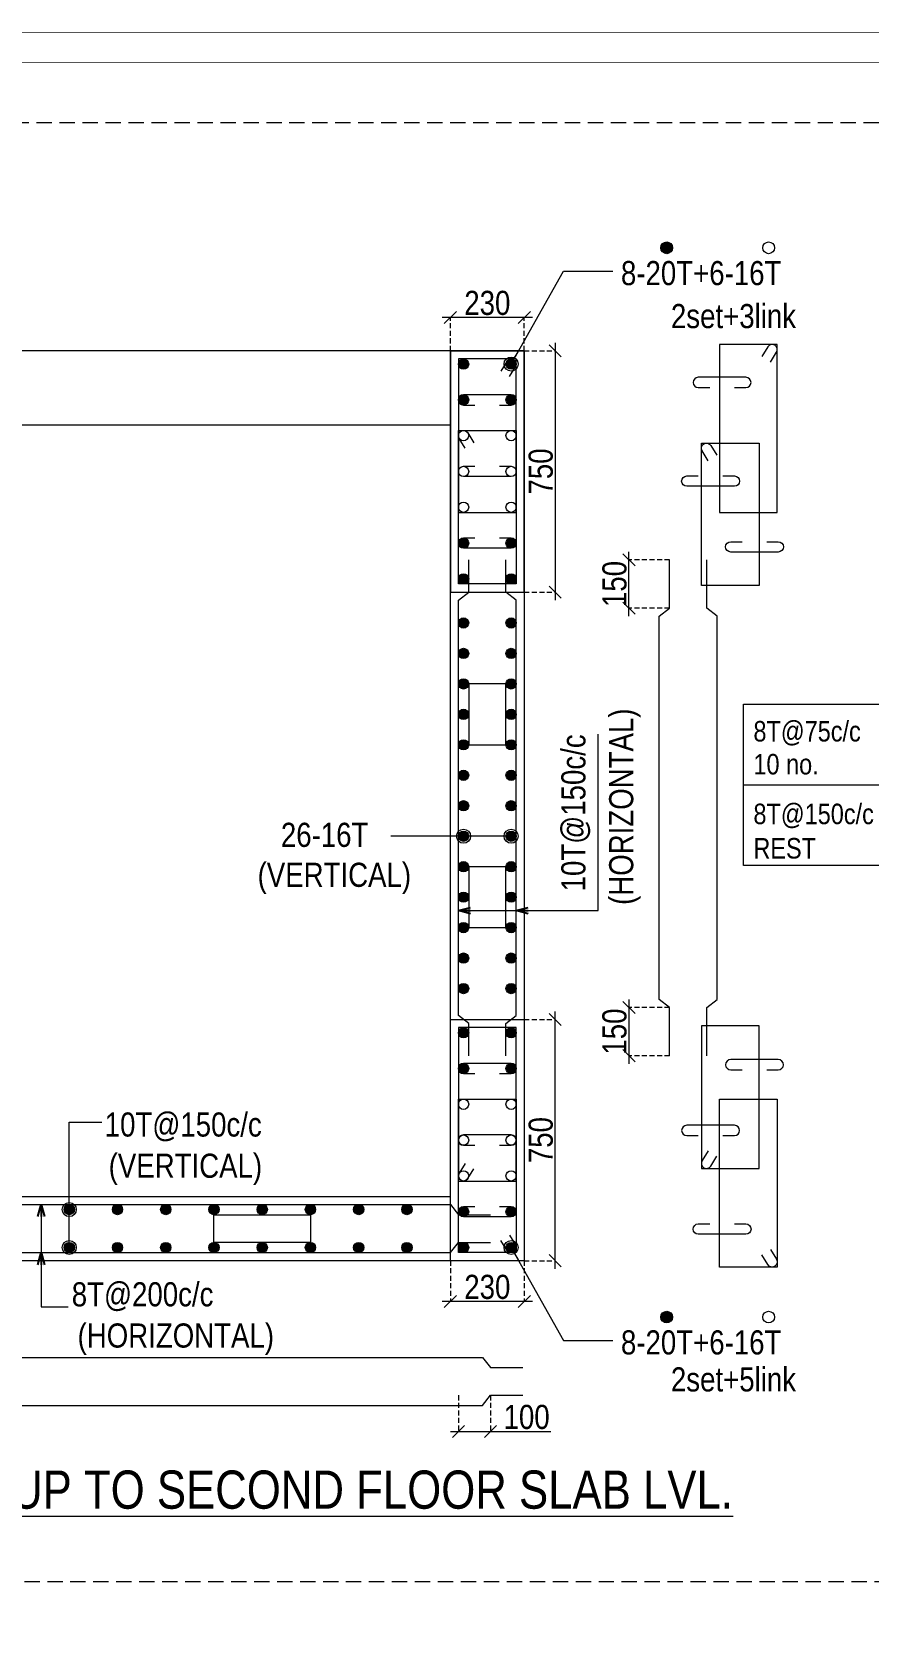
# Model space of a CAD drawing. Header units: millimetres. Extents: x 1112055 to 3390982, y -148532 to 766891.
# Drawn here: x 2301069 to 2311479, y 266328 to 286292 of the extents above; entities that cross this region are included whole.
import ezdxf

# ---------------------------------------------------------------- set-up
doc = ezdxf.new("R2010")
doc.units = ezdxf.units.MM
doc.header["$PDMODE"] = 35
doc.header["$PDSIZE"] = -25
doc.linetypes.add('DASHED2', pattern=[0.375, 0.25, -0.125])
doc.linetypes.add('Hidden', pattern=[9.525, 6.35, -3.175])
for name, color, linetype, lineweight in [('B COL. SIZE DIM', 220, 'Continuous', 25), ('B COLUMN', 1, 'Hidden', 9), ('B P.C.C', 251, 'Continuous', 0), ('B STEEL', 34, 'Continuous', 15), ('B STEEL TEXT', 7, 'Continuous', 15), ('B TITLE BLOCK', 250, 'Continuous', 0)]:
    doc.layers.add(name, color=color, linetype=linetype, lineweight=lineweight)
doc.styles.add('ARIAL', font='arial.ttf')
doc.styles.add('dim inside', font='romans.shx', dxfattribs={"width": 0.8, "height": 125})
doc.styles.add('SWINC', font='swissc.ttf')
doc.dimstyles.new('DIM 1', dxfattribs={"dimscale": 0, "dimtxt": 230, "dimasz": 150, "dimexe": 0.18, "dimexo": 0.0625, "dimgap": 0.5, "dimtad": 1, "dimdec": 0, "dimzin": 0, "dimdsep": 46, "dimtxsty": 'ARIAL', "dimblk": 'OBLIQUE', "dimcen": 6, "dimse1": 1, "dimse2": 1, "dimclrd": 256, "dimclrt": 256, "dimadec": 0, "dimazin": 2, "dimtfac": 0.75, "dimtdec": 0, "dimtix": 1, "dimtofl": 0, "dimtmove": 1, "dimatfit": 3, "dimldrblk": 'OPEN30', "dimfxl": 0.18, "dimfrac": 1, "dimtolj": 1, "dimtzin": 0, "dimlwd": -1, "dimarcsym": 0})
doc.dimstyles.new('dim inside', dxfattribs={"dimtxt": 125, "dimasz": 100, "dimexe": 0, "dimexo": 0, "dimgap": 10, "dimtad": 0, "dimdec": 0, "dimzin": 0, "dimdsep": 46, "dimtxsty": 'dim inside', "dimblk": 'SMALL', "dimcen": 0.09, "dimadec": 0, "dimazin": 0, "dimtfac": 1, "dimtdec": 0, "dimtofl": 0, "dimtmove": 0, "dimatfit": 3, "dimfxl": 1, "dimtolj": 1, "dimtzin": 0, "dimarcsym": 2})

# ---------------------------------------------------------------- blocks, each defined once
blk = doc.blocks.new('_Oblique')
at = {"color": 0, "linetype": 'ByBlock', "lineweight": -2}
blk.add_line((-0.5, -0.5), (0.5, 0.5), dxfattribs=at)
blk = doc.blocks.new('_Open30')
at = {"color": 0, "linetype": 'ByBlock', "lineweight": -2}
for p, q in [((-1, 0.27), (0, 0)), ((0, 0), (-1, -0.27)), ((0, 0), (-1, 0))]:
    blk.add_line(p, q, dxfattribs=at)
blk = doc.blocks.new('*D687')
at = {"layer": 'B COL. SIZE DIM', "color": 250, "lineweight": 9, "ltscale": 250, "transparency": 16777216}
blk.add_line((2307292, 282742), (2306172, 282742), dxfattribs=at)
at = {"layer": 'B COL. SIZE DIM', "color": 250, "linetype": 'DASHED2', "lineweight": 9, "ltscale": 250, "transparency": 16777216}
for p, q in [((2306272, 282326), (2306272, 282742)), ((2307192, 282326), (2307192, 282742))]:
    blk.add_line(p, q, dxfattribs=at)
at = {"layer": 'Defpoints', "color": 0, "ltscale": 250, "transparency": 16777216}
for p in [(2306272, 282742), (2306272, 282326), (2307192, 282326)]:
    blk.add_point(p, dxfattribs=at)
at = {"layer": 'B COL. SIZE DIM', "color": 250, "lineweight": 9, "ltscale": 250, "transparency": 16777216, "xscale": 150, "yscale": 150, "zscale": 150, "rotation": 180}
blk.add_blockref('_Oblique', (2306272, 282742), dxfattribs=at)
at = {"layer": 'B COL. SIZE DIM', "color": 250, "lineweight": 9, "ltscale": 250, "transparency": 16777216, "xscale": 150, "yscale": 150, "zscale": 150}
blk.add_blockref('_Oblique', (2307192, 282742), dxfattribs=at)
at = {"layer": 'B COL. SIZE DIM', "color": 6, "ltscale": 250, "transparency": 16777216, "insert": (2306732, 282921), "char_height": 300, "attachment_point": 5, "style": 'SWINC'}
blk.add_mtext('\\A1;230', dxfattribs=at)
blk = doc.blocks.new('*D696')
at = {"layer": 'B COL. SIZE DIM', "color": 250, "linetype": 'DASHED2', "lineweight": 9, "ltscale": 250, "transparency": 16777216}
for p, q in [((2307192, 282326), (2307577, 282326)), ((2307192, 279326), (2307577, 279326))]:
    blk.add_line(p, q, dxfattribs=at)
at = {"layer": 'B COL. SIZE DIM', "color": 250, "lineweight": 9, "ltscale": 250, "transparency": 16777216}
blk.add_line((2307577, 282426), (2307577, 279226), dxfattribs=at)
at = {"layer": 'Defpoints', "color": 0, "ltscale": 250, "transparency": 16777216}
for p in [(2307192, 282326), (2307192, 279326), (2307577, 279326)]:
    blk.add_point(p, dxfattribs=at)
at = {"layer": 'B COL. SIZE DIM', "color": 250, "lineweight": 9, "ltscale": 250, "transparency": 16777216, "xscale": 150, "yscale": 150, "zscale": 150}
for p, rotation in [((2307577, 282326), 90), ((2307577, 279326), 270)]:
    blk.add_blockref('_Oblique', p, dxfattribs=dict(at, rotation=rotation))
at = {"layer": 'B COL. SIZE DIM', "color": 6, "ltscale": 250, "transparency": 16777216, "insert": (2307398, 280826), "char_height": 300, "attachment_point": 5, "rotation": 90, "style": 'SWINC'}
blk.add_mtext('\\A1;750', dxfattribs=at)
blk = doc.blocks.new('*D688')
at = {"layer": 'B COL. SIZE DIM', "color": 250, "linetype": 'DASHED2', "lineweight": 9, "ltscale": 250, "transparency": 16777216}
for p, q in [((2306272, 271008), (2306272, 270501)), ((2307192, 271008), (2307192, 270501))]:
    blk.add_line(p, q, dxfattribs=at)
at = {"layer": 'B COL. SIZE DIM', "color": 250, "lineweight": 9, "ltscale": 250, "transparency": 16777216}
blk.add_line((2307292, 270501), (2306172, 270501), dxfattribs=at)
at = {"layer": 'Defpoints', "color": 0, "ltscale": 250, "transparency": 16777216}
for p in [(2306272, 271008), (2307192, 271008), (2306272, 270501)]:
    blk.add_point(p, dxfattribs=at)
at = {"layer": 'B COL. SIZE DIM', "color": 250, "lineweight": 9, "ltscale": 250, "transparency": 16777216, "xscale": 150, "yscale": 150, "zscale": 150, "rotation": 180}
blk.add_blockref('_Oblique', (2306272, 270501), dxfattribs=at)
at = {"layer": 'B COL. SIZE DIM', "color": 250, "lineweight": 9, "ltscale": 250, "transparency": 16777216, "xscale": 150, "yscale": 150, "zscale": 150}
blk.add_blockref('_Oblique', (2307192, 270501), dxfattribs=at)
at = {"layer": 'B COL. SIZE DIM', "color": 6, "ltscale": 250, "transparency": 16777216, "insert": (2306732, 270680), "char_height": 300, "attachment_point": 5, "style": 'SWINC'}
blk.add_mtext('\\A1;230', dxfattribs=at)
blk = doc.blocks.new('*D689')
at = {"layer": 'B COL. SIZE DIM', "color": 250, "lineweight": 9, "ltscale": 250, "transparency": 16777216}
blk.add_line((2308494, 274258), (2308494, 273458), dxfattribs=at)
at = {"layer": 'B COL. SIZE DIM', "color": 250, "linetype": 'DASHED2', "lineweight": 9, "ltscale": 250, "transparency": 16777216}
for p, q in [((2308999, 274158), (2308494, 274158)), ((2308999, 273558), (2308494, 273558))]:
    blk.add_line(p, q, dxfattribs=at)
at = {"layer": 'Defpoints', "color": 0, "ltscale": 250, "transparency": 16777216}
for p in [(2308999, 274158), (2308494, 273558), (2308999, 273558)]:
    blk.add_point(p, dxfattribs=at)
at = {"layer": 'B COL. SIZE DIM', "color": 250, "lineweight": 9, "ltscale": 250, "transparency": 16777216, "xscale": 150, "yscale": 150, "zscale": 150}
for p, rotation in [((2308494, 274158), 90), ((2308494, 273558), 270)]:
    blk.add_blockref('_Oblique', p, dxfattribs=dict(at, rotation=rotation))
at = {"layer": 'B COL. SIZE DIM', "color": 6, "ltscale": 250, "transparency": 16777216, "insert": (2308315, 273858), "char_height": 300, "attachment_point": 5, "rotation": 90, "style": 'SWINC'}
blk.add_mtext('\\A1;150', dxfattribs=at)
blk = doc.blocks.new('*D690')
at = {"layer": 'B COL. SIZE DIM', "color": 250, "lineweight": 9, "ltscale": 250, "transparency": 16777216}
blk.add_line((2308494, 279026), (2308494, 279826), dxfattribs=at)
at = {"layer": 'B COL. SIZE DIM', "color": 250, "linetype": 'DASHED2', "lineweight": 9, "ltscale": 250, "transparency": 16777216}
for p, q in [((2308999, 279726), (2308494, 279726)), ((2308999, 279126), (2308494, 279126))]:
    blk.add_line(p, q, dxfattribs=at)
at = {"layer": 'Defpoints', "color": 0, "ltscale": 250, "transparency": 16777216}
for p in [(2308494, 279726), (2308999, 279726), (2308999, 279126)]:
    blk.add_point(p, dxfattribs=at)
at = {"layer": 'B COL. SIZE DIM', "color": 250, "lineweight": 9, "ltscale": 250, "transparency": 16777216, "xscale": 150, "yscale": 150, "zscale": 150}
for p, rotation in [((2308494, 279726), 90), ((2308494, 279126), 270)]:
    blk.add_blockref('_Oblique', p, dxfattribs=dict(at, rotation=rotation))
at = {"layer": 'B COL. SIZE DIM', "color": 6, "ltscale": 250, "transparency": 16777216, "insert": (2308315, 279426), "char_height": 300, "attachment_point": 5, "rotation": 90, "style": 'SWINC'}
blk.add_mtext('\\A1;150', dxfattribs=at)
blk = doc.blocks.new('*D691')
at = {"layer": 'B COL. SIZE DIM', "color": 250, "linetype": 'DASHED2', "lineweight": 9, "ltscale": 250, "transparency": 16777216}
for p, q in [((2306372, 269333), (2306372, 268883)), ((2306772, 269333), (2306772, 268883))]:
    blk.add_line(p, q, dxfattribs=at)
at = {"layer": 'B COL. SIZE DIM', "color": 250, "lineweight": 9, "ltscale": 250, "transparency": 16777216}
for p, q in [((2306272, 268883), (2306772, 268883)), ((2306772, 268883), (2307520, 268883))]:
    blk.add_line(p, q, dxfattribs=at)
at = {"layer": 'Defpoints', "color": 0, "ltscale": 250, "transparency": 16777216}
for p in [(2306372, 269333), (2306772, 269333), (2306772, 268883)]:
    blk.add_point(p, dxfattribs=at)
at = {"layer": 'B COL. SIZE DIM', "color": 250, "lineweight": 9, "ltscale": 250, "transparency": 16777216, "xscale": 150, "yscale": 150, "zscale": 150, "rotation": 180}
blk.add_blockref('_Oblique', (2306372, 268883), dxfattribs=at)
at = {"layer": 'B COL. SIZE DIM', "color": 250, "lineweight": 9, "ltscale": 250, "transparency": 16777216, "xscale": 150, "yscale": 150, "zscale": 150}
blk.add_blockref('_Oblique', (2306772, 268883), dxfattribs=at)
at = {"layer": 'B COL. SIZE DIM', "color": 6, "ltscale": 250, "transparency": 16777216, "insert": (2307221, 269062), "char_height": 300, "attachment_point": 5, "style": 'SWINC'}
blk.add_mtext('\\A1;100', dxfattribs=at)
blk = doc.blocks.new('*D697')
at = {"layer": 'B COL. SIZE DIM', "color": 250, "lineweight": 9, "ltscale": 250, "transparency": 16777216}
blk.add_line((2307577, 270908), (2307577, 274108), dxfattribs=at)
at = {"layer": 'B COL. SIZE DIM', "color": 250, "linetype": 'DASHED2', "lineweight": 9, "ltscale": 250, "transparency": 16777216}
for p, q in [((2307192, 274008), (2307577, 274008)), ((2307192, 271008), (2307577, 271008))]:
    blk.add_line(p, q, dxfattribs=at)
at = {"layer": 'Defpoints', "color": 0, "ltscale": 250, "transparency": 16777216}
for p in [(2307192, 274008), (2307577, 274008), (2307192, 271008)]:
    blk.add_point(p, dxfattribs=at)
at = {"layer": 'B COL. SIZE DIM', "color": 250, "lineweight": 9, "ltscale": 250, "transparency": 16777216, "xscale": 150, "yscale": 150, "zscale": 150}
for p, rotation in [((2307577, 274008), 90), ((2307577, 271008), 270)]:
    blk.add_blockref('_Oblique', p, dxfattribs=dict(at, rotation=rotation))
at = {"layer": 'B COL. SIZE DIM', "color": 6, "ltscale": 250, "transparency": 16777216, "insert": (2307398, 272508), "char_height": 300, "attachment_point": 5, "rotation": 90, "style": 'SWINC'}
blk.add_mtext('\\A1;750', dxfattribs=at)

msp = doc.modelspace()

# ---------------------------------------------------------------- hatches: boundary and pattern name
at = {"layer": 'B STEEL', "lineweight": 13}
h = msp.add_hatch(color=256, dxfattribs=at)
h.dxf.hatch_style = 1
edge = h.paths.add_edge_path()
edge.add_arc((2308963, 283608.4), 73.3, 0, 360)
at = {"layer": 'B STEEL', "lineweight": 9, "ltscale": 0.5}
h = msp.add_hatch(color=34, dxfattribs=at)
edge = h.paths.add_edge_path()
edge.add_arc((2306435.9, 282162.1), 64, 360, 720, ccw=False)
h = msp.add_hatch(color=34, dxfattribs=at)
edge = h.paths.add_edge_path()
edge.add_arc((2307027.9, 282162.1), 64, -180, 180)
h = msp.add_hatch(color=34, dxfattribs=at)
edge = h.paths.add_edge_path()
edge.add_arc((2306435.9, 281716.8), 64, 360, 720, ccw=False)
h = msp.add_hatch(color=34, dxfattribs=at)
edge = h.paths.add_edge_path()
edge.add_arc((2307027.9, 281716.8), 64, -180, 180)
h = msp.add_hatch(color=34, dxfattribs=at)
edge = h.paths.add_edge_path()
edge.add_arc((2306435.9, 279935.5), 64, 360, 720, ccw=False)
h = msp.add_hatch(color=34, dxfattribs=at)
edge = h.paths.add_edge_path()
edge.add_arc((2307027.9, 279935.5), 64, -180, 180)
h = msp.add_hatch(color=34, dxfattribs=at)
edge = h.paths.add_edge_path()
edge.add_arc((2306435.9, 279490.1), 64, 0, 360)
h = msp.add_hatch(color=34, dxfattribs=at)
edge = h.paths.add_edge_path()
edge.add_arc((2307027.9, 279490.1), 64, 540, 900, ccw=False)
h = msp.add_hatch(color=34, dxfattribs=at)
edge = h.paths.add_edge_path()
edge.add_arc((2306435.9, 278941.1), 64, 360, 720, ccw=False)
h = msp.add_hatch(color=34, dxfattribs=at)
edge = h.paths.add_edge_path()
edge.add_arc((2307027.9, 278941.1), 64, -180, 180)
h = msp.add_hatch(color=34, dxfattribs=at)
edge = h.paths.add_edge_path()
edge.add_arc((2306435.9, 278562.1), 64, 360, 720, ccw=False)
h = msp.add_hatch(color=34, dxfattribs=at)
edge = h.paths.add_edge_path()
edge.add_arc((2307027.9, 278562.1), 64, -180, 180)
h = msp.add_hatch(color=34, dxfattribs=at)
edge = h.paths.add_edge_path()
edge.add_arc((2306435.9, 278183.1), 64, 360, 720, ccw=False)
h = msp.add_hatch(color=34, dxfattribs=at)
edge = h.paths.add_edge_path()
edge.add_arc((2307027.9, 278183.1), 64, -180, 180)
h = msp.add_hatch(color=34, dxfattribs=at)
edge = h.paths.add_edge_path()
edge.add_arc((2306435.9, 277804.1), 64, 360, 720, ccw=False)
h = msp.add_hatch(color=34, dxfattribs=at)
edge = h.paths.add_edge_path()
edge.add_arc((2307027.9, 277804.1), 64, -180, 180)
h = msp.add_hatch(color=34, dxfattribs=at)
edge = h.paths.add_edge_path()
edge.add_arc((2306435.9, 277425.1), 64, 360, 720, ccw=False)
h = msp.add_hatch(color=34, dxfattribs=at)
edge = h.paths.add_edge_path()
edge.add_arc((2307027.9, 277425.1), 64, -180, 180)
h = msp.add_hatch(color=34, dxfattribs=at)
edge = h.paths.add_edge_path()
edge.add_arc((2306435.9, 277046.1), 64, 360, 720, ccw=False)
h = msp.add_hatch(color=34, dxfattribs=at)
edge = h.paths.add_edge_path()
edge.add_arc((2307027.9, 277046.1), 64, -180, 180)
h = msp.add_hatch(color=34, dxfattribs=at)
edge = h.paths.add_edge_path()
edge.add_arc((2306435.9, 276667.1), 64, 360, 720, ccw=False)
h = msp.add_hatch(color=34, dxfattribs=at)
edge = h.paths.add_edge_path()
edge.add_arc((2307027.9, 276667.1), 64, -180, 180)
h = msp.add_hatch(color=34, dxfattribs=at)
edge = h.paths.add_edge_path()
edge.add_arc((2306435.9, 276288.1), 64, 360, 720, ccw=False)
h = msp.add_hatch(color=34, dxfattribs=at)
edge = h.paths.add_edge_path()
edge.add_arc((2307027.9, 276288.1), 64, -180, 180)
h = msp.add_hatch(color=34, dxfattribs=at)
edge = h.paths.add_edge_path()
edge.add_arc((2306435.9, 275909.1), 64, 360, 720, ccw=False)
h = msp.add_hatch(color=34, dxfattribs=at)
edge = h.paths.add_edge_path()
edge.add_arc((2307027.9, 275909.1), 64, -180, 180)
h = msp.add_hatch(color=34, dxfattribs=at)
edge = h.paths.add_edge_path()
edge.add_arc((2306435.9, 275530.1), 64, 360, 720, ccw=False)
h = msp.add_hatch(color=34, dxfattribs=at)
edge = h.paths.add_edge_path()
edge.add_arc((2307027.9, 275530.1), 64, -180, 180)
h = msp.add_hatch(color=34, dxfattribs=at)
edge = h.paths.add_edge_path()
edge.add_arc((2306435.9, 275151.1), 64, 360, 720, ccw=False)
h = msp.add_hatch(color=34, dxfattribs=at)
edge = h.paths.add_edge_path()
edge.add_arc((2307027.9, 275151.1), 64, -180, 180)
h = msp.add_hatch(color=34, dxfattribs=at)
edge = h.paths.add_edge_path()
edge.add_arc((2306435.9, 274772.1), 64, 360, 720, ccw=False)
h = msp.add_hatch(color=34, dxfattribs=at)
edge = h.paths.add_edge_path()
edge.add_arc((2307027.9, 274772.1), 64, -180, 180)
h = msp.add_hatch(color=34, dxfattribs=at)
edge = h.paths.add_edge_path()
edge.add_arc((2306435.9, 274393.1), 64, 360, 720, ccw=False)
h = msp.add_hatch(color=34, dxfattribs=at)
edge = h.paths.add_edge_path()
edge.add_arc((2307027.9, 274393.1), 64, -180, 180)
h = msp.add_hatch(color=34, dxfattribs=at)
edge = h.paths.add_edge_path()
edge.add_arc((2306435.9, 273844.1), 64, 360, 720, ccw=False)
h = msp.add_hatch(color=34, dxfattribs=at)
edge = h.paths.add_edge_path()
edge.add_arc((2307027.9, 273844.1), 64, -180, 180)
h = msp.add_hatch(color=34, dxfattribs=at)
edge = h.paths.add_edge_path()
edge.add_arc((2306435.9, 273398.8), 64, 360, 720, ccw=False)
h = msp.add_hatch(color=34, dxfattribs=at)
edge = h.paths.add_edge_path()
edge.add_arc((2307027.9, 273398.8), 64, -180, 180)
h = msp.add_hatch(color=34, dxfattribs=at)
edge = h.paths.add_edge_path()
edge.add_arc((2301531.9, 271644.1), 64, 0, 360)
h = msp.add_hatch(color=34, dxfattribs=at)
edge = h.paths.add_edge_path()
edge.add_arc((2302131.9, 271644.1), 64, 0, 360)
h = msp.add_hatch(color=34, dxfattribs=at)
edge = h.paths.add_edge_path()
edge.add_arc((2302731.9, 271644.1), 64, 180, 540, ccw=False)
h = msp.add_hatch(color=34, dxfattribs=at)
edge = h.paths.add_edge_path()
edge.add_arc((2303331.9, 271644.1), 64, 0, 360)
h = msp.add_hatch(color=34, dxfattribs=at)
edge = h.paths.add_edge_path()
edge.add_arc((2303931.9, 271644.1), 64, 0, 360)
h = msp.add_hatch(color=34, dxfattribs=at)
edge = h.paths.add_edge_path()
edge.add_arc((2304531.9, 271644.1), 64, 0, 360)
h = msp.add_hatch(color=34, dxfattribs=at)
edge = h.paths.add_edge_path()
edge.add_arc((2305131.9, 271644.1), 64, 0, 360)
h = msp.add_hatch(color=34, dxfattribs=at)
edge = h.paths.add_edge_path()
edge.add_arc((2305731.9, 271644.1), 64, 0, 360)
h = msp.add_hatch(color=34, dxfattribs=at)
edge = h.paths.add_edge_path()
edge.add_arc((2306435.9, 271617.4), 64, 360, 720, ccw=False)
h = msp.add_hatch(color=34, dxfattribs=at)
edge = h.paths.add_edge_path()
edge.add_arc((2307027.9, 271617.4), 64, -180, 180)
h = msp.add_hatch(color=34, dxfattribs=at)
edge = h.paths.add_edge_path()
edge.add_arc((2301531.9, 271172.1), 64, 0, 360)
h = msp.add_hatch(color=34, dxfattribs=at)
edge = h.paths.add_edge_path()
edge.add_arc((2302131.9, 271172.1), 64, 0, 360)
h = msp.add_hatch(color=34, dxfattribs=at)
edge = h.paths.add_edge_path()
edge.add_arc((2302731.9, 271172.1), 64, 180, 540, ccw=False)
h = msp.add_hatch(color=34, dxfattribs=at)
edge = h.paths.add_edge_path()
edge.add_arc((2303331.9, 271172.1), 64, 0, 360)
h = msp.add_hatch(color=34, dxfattribs=at)
edge = h.paths.add_edge_path()
edge.add_arc((2303931.9, 271172.1), 64, 0, 360)
h = msp.add_hatch(color=34, dxfattribs=at)
edge = h.paths.add_edge_path()
edge.add_arc((2304531.9, 271172.1), 64, 0, 360)
h = msp.add_hatch(color=34, dxfattribs=at)
edge = h.paths.add_edge_path()
edge.add_arc((2305131.9, 271172.1), 64, 0, 360)
h = msp.add_hatch(color=34, dxfattribs=at)
edge = h.paths.add_edge_path()
edge.add_arc((2305731.9, 271172.1), 64, 0, 360)
h = msp.add_hatch(color=34, dxfattribs=at)
edge = h.paths.add_edge_path()
edge.add_arc((2306435.9, 271172.1), 64, 0, 360)
h = msp.add_hatch(color=34, dxfattribs=at)
edge = h.paths.add_edge_path()
edge.add_arc((2307027.9, 271172.1), 64, 540, 900, ccw=False)
at = {"layer": 'B STEEL', "lineweight": 13}
h = msp.add_hatch(color=256, dxfattribs=at)
h.dxf.hatch_style = 1
edge = h.paths.add_edge_path()
edge.add_arc((2308963, 270306.1), 73.3, 0, 360)

# ---------------------------------------------------------------- linework, layer by layer
at = {"layer": 'B COLUMN', "color": 1, "linetype": 'ByBlock', "lineweight": 20}
for points in [[(2306271.9, 282326.1), (2307191.9, 282326.1), (2307191.9, 271008.1), (2296671.9, 271008.1), (2296671.9, 282326.1), (2297591.9, 282326.1), (2297591.9, 271808.1), (2306271.9, 271808.1)], [(2297591.9, 281406.1), (2306271.9, 281406.1), (2306271.9, 282326.1), (2297591.9, 282326.1)], [(2306271.9, 282326.1), (2307191.9, 282326.1), (2307191.9, 271008.1), (2306271.9, 271008.1)], [(2306271.9, 279326.1), (2307191.9, 279326.1), (2307191.9, 282326.1), (2306271.9, 282326.1)], [(2306271.9, 274008.1), (2307191.9, 274008.1), (2307191.9, 271008.1), (2306271.9, 271008.1)]]:
    msp.add_lwpolyline(points, close=True, dxfattribs=at)
at = {"layer": 'B P.C.C', "color": 250, "lineweight": 0, "ltscale": 30}
msp.add_line((2309920.6, 276928), (2311673.7, 276928), dxfattribs=at)
at = {"layer": 'B P.C.C', "color": 250, "linetype": 'Hidden', "lineweight": 0, "ltscale": 30}
msp.add_lwpolyline([(2291981.8, 285169), (2312022.4, 285169), (2312022.4, 267010.8), (2291981.8, 267010.8)], close=True, dxfattribs=at)
at = {"layer": 'B P.C.C', "color": 250, "lineweight": 0, "ltscale": 30}
msp.add_lwpolyline([(2309920.6, 277930.6), (2311673.7, 277930.6), (2311673.7, 275925.4), (2309920.6, 275925.4)], close=True, dxfattribs=at)
at = {"layer": 'B STEEL', "lineweight": 13}
for points in [[(2309618.6, 280316.8), (2310338.6, 280316.8), (2310338.6, 282406), (2309618.6, 282406)], [(2306371.9, 280316.8), (2307091.9, 280316.8), (2307091.9, 282226.1), (2306371.9, 282226.1)], [(2306371.9, 281335.5), (2307091.9, 281335.5), (2307091.9, 279426.1), (2306371.9, 279426.1)], [(2309394.6, 281179), (2310114.6, 281179), (2310114.6, 279406), (2309394.6, 279406)], [(2306371.9, 271998.8), (2307091.9, 271998.8), (2307091.9, 273908.1), (2306371.9, 273908.1)], [(2309394.6, 272155.2), (2310114.6, 272155.2), (2310114.6, 273928.2), (2309394.6, 273928.2)], [(2306371.9, 273017.4), (2307091.9, 273017.4), (2307091.9, 271108.1), (2306371.9, 271108.1)], [(2309618.6, 273017.4), (2310338.6, 273017.4), (2310338.6, 270928.2), (2309618.6, 270928.2)]]:
    msp.add_lwpolyline(points, close=True, dxfattribs=at)
at = {"layer": 'B STEEL', "color": 34, "lineweight": 9, "ltscale": 0.5}
for points in [[(2310254.3, 282186.9), (2310329.1, 282308.4, 1), (2310220.1, 282375.5), (2310145.3, 282254.1)], [(2307007.7, 282007.1), (2307082.4, 282128.5, 1), (2306973.4, 282195.6), (2306898.6, 282074.2)], [(2309805.9, 281869), (2309948.6, 281869, 1), (2309948.6, 281997), (2309356.6, 281997, 1), (2309356.6, 281869), (2309499.2, 281869)], [(2306885.3, 281652.7), (2307027.9, 281652.7, 1), (2307027.9, 281780.8), (2306435.9, 281780.8, 1), (2306435.9, 281652.7), (2306578.6, 281652.7)], [(2306456.2, 281116.4), (2306381.4, 281237.9, -1), (2306490.5, 281305), (2306565.2, 281183.5)], [(2309478.9, 280960), (2309404.1, 281081.4, -1), (2309513.2, 281148.6), (2309587.9, 281027.1)], [(2306885.3, 280890.1), (2307027.9, 280890.1, -1), (2307027.9, 280762.1), (2306435.9, 280762.1, -1), (2306435.9, 280890.1), (2306578.6, 280890.1)], [(2309662.4, 280770), (2309805, 280770, -1), (2309805, 280642), (2309213.1, 280642, -1), (2309213.1, 280770), (2309355.7, 280770)], [(2306885.3, 279999.5), (2307027.9, 279999.5, -1), (2307027.9, 279871.4), (2306435.9, 279871.4, -1), (2306435.9, 279999.5), (2306578.6, 279999.5)], [(2310209.1, 279952), (2310351.8, 279952, -1), (2310351.8, 279824), (2309759.8, 279824, -1), (2309759.8, 279952), (2309902.5, 279952)], [(2310209.1, 273382.2), (2310351.8, 273382.2, 1), (2310351.8, 273510.2), (2309759.8, 273510.2, 1), (2309759.8, 273382.2), (2309902.5, 273382.2)], [(2306885.3, 273334.7), (2307027.9, 273334.7, 1), (2307027.9, 273462.8), (2306435.9, 273462.8, 1), (2306435.9, 273334.7), (2306578.6, 273334.7)], [(2306885.3, 272444.1), (2307027.9, 272444.1, 1), (2307027.9, 272572.1), (2306435.9, 272572.1, 1), (2306435.9, 272444.1), (2306578.6, 272444.1)], [(2309662.4, 272564.2), (2309805, 272564.2, 1), (2309805, 272692.2), (2309213.1, 272692.2, 1), (2309213.1, 272564.2), (2309355.7, 272564.2)], [(2309478.9, 272374.2), (2309404.1, 272252.8, 1), (2309513.2, 272185.7), (2309587.9, 272307.1)], [(2306456.2, 272217.8), (2306381.4, 272096.3, 1), (2306490.5, 272029.2), (2306565.2, 272150.7)], [(2306885.3, 271681.5), (2307027.9, 271681.5, -1), (2307027.9, 271553.4), (2306435.9, 271553.4, -1), (2306435.9, 271681.5), (2306578.6, 271681.5)], [(2307007.7, 271327.2), (2307082.4, 271205.7, -1), (2306973.4, 271138.6), (2306898.6, 271260)], [(2309805.9, 271465.2), (2309948.6, 271465.2, -1), (2309948.6, 271337.2), (2309356.6, 271337.2, -1), (2309356.6, 271465.2), (2309499.2, 271465.2)], [(2310254.3, 271147.3), (2310329.1, 271025.8, -1), (2310220.1, 270958.7), (2310145.3, 271080.1)]]:
    msp.add_lwpolyline(points, format="xyb", dxfattribs=at)
at = {"layer": 'B STEEL', "lineweight": 13}
for points in [[(2306500, 273558.1), (2306500, 273958.1), (2306371.9, 274058.1), (2306371.9, 279226.1), (2306500, 279326.1), (2306500, 279726.1)], [(2306963.9, 273558.1), (2306963.9, 273958.1), (2307091.9, 274058.1), (2307091.9, 279226.1), (2306963.9, 279326.1), (2306963.9, 279726.1)], [(2308999.2, 273558.1), (2308999.2, 274158.1), (2308871.2, 274258.1), (2308871.2, 279026.1), (2308999.2, 279126.1), (2308999.2, 279726.1)], [(2309463.2, 273558.1), (2309463.2, 274158.1), (2309591.2, 274258.1), (2309591.2, 279026.1), (2309463.2, 279126.1), (2309463.2, 279726.1)], [(2297091.9, 271580.1), (2297491.9, 271580.1), (2297591.9, 271708.1), (2306271.9, 271708.1), (2306371.9, 271580.1), (2306771.9, 271580.1)], [(2297091.9, 271236.1), (2297491.9, 271236.1), (2297591.9, 271108.1), (2306271.9, 271108.1), (2306371.9, 271236.1), (2306771.9, 271236.1)], [(2297091.9, 269677.3), (2297491.9, 269677.3), (2297591.9, 269805.3), (2306671.9, 269805.3), (2306771.9, 269677.3), (2307171.9, 269677.3)], [(2297091.9, 269333.4), (2297491.9, 269333.4), (2297591.9, 269205.3), (2306671.9, 269205.3), (2306771.9, 269333.4), (2307171.9, 269333.4)]]:
    msp.add_lwpolyline(points, dxfattribs=at)
at = {"layer": 'B STEEL', "color": 3, "lineweight": 13}
for points in [[(2306963.9, 278183.1), (2306500, 278183.1), (2306500, 277425.1), (2306963.9, 277425.1)], [(2306963.9, 275909.1), (2306500, 275909.1), (2306500, 275151.1), (2306963.9, 275151.1)], [(2304531.9, 271580.1), (2304531.9, 271236.1), (2303331.9, 271236.1), (2303331.9, 271580.1)]]:
    msp.add_lwpolyline(points, close=True, dxfattribs=at)
at = {"layer": 'B STEEL', "lineweight": 13}
for centre in [(2308963, 283608.4), (2310231.4, 283608.4), (2308963, 270306.1), (2310231.4, 270306.1)]:
    msp.add_circle(centre, 73.3, dxfattribs=at)
at = {"layer": 'B STEEL', "color": 34, "lineweight": 9, "ltscale": 0.5}
for centre in [(2306435.9, 282162.1), (2307027.9, 282162.1), (2306435.9, 281716.8), (2307027.9, 281716.8), (2306435.9, 281271.4), (2307027.9, 281271.4), (2306435.9, 280826.1), (2307027.9, 280826.1), (2306435.9, 280380.8), (2307027.9, 280380.8), (2306435.9, 279935.5), (2307027.9, 279935.5), (2306435.9, 279490.1), (2307027.9, 279490.1), (2306435.9, 278941.1), (2307027.9, 278941.1), (2306435.9, 278562.1), (2307027.9, 278562.1), (2306435.9, 278183.1), (2307027.9, 278183.1), (2306435.9, 277804.1), (2307027.9, 277804.1), (2306435.9, 277425.1), (2307027.9, 277425.1), (2306435.9, 277046.1), (2307027.9, 277046.1), (2306435.9, 276667.1), (2307027.9, 276667.1), (2306435.9, 276288.1), (2307027.9, 276288.1), (2306435.9, 275909.1), (2307027.9, 275909.1), (2306435.9, 275530.1), (2307027.9, 275530.1), (2306435.9, 275151.1), (2307027.9, 275151.1), (2306435.9, 274772.1), (2307027.9, 274772.1), (2306435.9, 274393.1), (2307027.9, 274393.1), (2306435.9, 273844.1), (2307027.9, 273844.1), (2306435.9, 273398.8), (2307027.9, 273398.8), (2306435.9, 272953.4), (2307027.9, 272953.4), (2306435.9, 272508.1), (2307027.9, 272508.1), (2306435.9, 272062.8), (2307027.9, 272062.8), (2301531.9, 271644.1), (2302131.9, 271644.1), (2302731.9, 271644.1), (2303331.9, 271644.1), (2303931.9, 271644.1), (2304531.9, 271644.1), (2305131.9, 271644.1), (2305731.9, 271644.1), (2306435.9, 271617.4), (2307027.9, 271617.4), (2301531.9, 271172.1), (2302131.9, 271172.1), (2302731.9, 271172.1), (2303331.9, 271172.1), (2303931.9, 271172.1), (2304531.9, 271172.1), (2305131.9, 271172.1), (2305731.9, 271172.1), (2306435.9, 271172.1), (2307027.9, 271172.1)]:
    msp.add_circle(centre, 64, dxfattribs=at)
at = {"layer": 'B TITLE BLOCK', "color": 1, "const_width": 8.39}
msp.add_lwpolyline([(2249336.4, 286287.6), (2249336.4, 238170.9), (2319723.4, 238170.9), (2319723.4, 286287.6)], close=True, dxfattribs=at)
at = {"layer": 'B TITLE BLOCK', "color": 250, "lineweight": 0, "const_width": 8.39}
msp.add_lwpolyline([(2249710.1, 285913.8), (2249710.1, 238544.6), (2319349.7, 238544.6), (2319349.7, 285913.8)], close=True, dxfattribs=at)

# ---------------------------------------------------------------- texts
at = {"layer": 'B STEEL TEXT', "lineweight": 5, "style": 'SWINC'}
for s, height, p in [('8-20T+6-16T', 300, (2308394.1, 283143.7)), ('2set+3link', 300, (2309015.4, 282608.9)), ('8T@75c/c', 255, (2310042, 277466.6)), ('10 no.', 255, (2310042, 277057.1)), ('8T@150c/c', 255, (2310042, 276438.2)), ('26-16T', 300, (2304163.9, 276155.6)), ('REST', 255, (2310042, 276011.1)), ('(VERTICAL)', 300, (2303874.6, 275658.4)), ('10T@150c/c', 300, (2301972.7, 272551.8)), ('(VERTICAL)', 300, (2302021.8, 272039)), ('8T@200c/c', 300, (2301562.8, 270439.6)), ('(HORIZONTAL)', 300, (2301635.4, 269926.8)), ('8-20T+6-16T', 300, (2308394.1, 269841.4)), ('2set+5link', 300, (2309015.4, 269381.4))]:
    msp.add_text(s, height=height, dxfattribs=at).set_placement(p)
for s, p in [('(HORIZONTAL)', (2308547.3, 275433.5)), ('10T@150c/c', (2307952.5, 275602.1))]:
    msp.add_text(s, height=300, rotation=90, dxfattribs=at).set_placement(p)
at = {"layer": 'B TITLE BLOCK', "color": 0, "style": 'SWINC'}
msp.add_text('%%UDETAIL OF LIFT UP TO SECOND FLOOR SLAB LVL.', height=475.05, dxfattribs=at).set_placement((2296573.9, 267922.6))

# ---------------------------------------------------------------- dimensions: what is measured, and where the dimension line sits
at = {"layer": 'B COL. SIZE DIM', "color": 250, "ltscale": 250}
for base, p1, p2, angle, picture, middle in [((2306271.9, 282741.8), (2307191.9, 282326.1), (2306271.9, 282326.1), 180, '*D687', (2306731.9, 282921)), ((2307576.7, 279326.1), (2307191.9, 282326.1), (2307191.9, 279326.1), 90, '*D696', (2307397.9, 280826.1)), ((2308494.1, 279726.1), (2308999.2, 279126.1), (2308999.2, 279726.1), 270, '*D690', (2308315.1, 279426.1)), ((2307576.7, 274008.1), (2307191.9, 271008.1), (2307191.9, 274008.1), 270, '*D697', (2307397.9, 272508.1)), ((2308494.1, 273558.1), (2308999.2, 274158.1), (2308999.2, 273558.1), 90, '*D689', (2308315.1, 273858.1)), ((2306271.9, 270500.7), (2307191.9, 271008.1), (2306271.9, 271008.1), 180, '*D688', (2306731.9, 270679.9)), ((2306771.9, 268882.9), (2306371.9, 269333.4), (2306771.9, 269333.4), 180, '*D691', (2307220.8, 269061.9))]:
    dim = msp.add_linear_dim(base=base, p1=p1, p2=p2, angle=angle, dimstyle='dim inside', override={"dimtxt": 300, "dimasz": 150, "dimgap": 25, "dimtad": 3, "dimlfac": 0.25, "dimtxsty": 'SWINC', "dimblk1": 'Oblique', "dimblk2": 'Oblique', "dimsah": 1, "dimdle": 100, "dimclrd": 250, "dimclre": 250, "dimclrt": 6, "dimfxl": 1000, "dimlwd": 9, "dimlwe": 9}, dxfattribs=at)
    dim.commit()
    dim.dimension.update_dxf_attribs({"geometry": picture, "text_midpoint": middle})

# ---------------------------------------------------------------- leaders
at = {"layer": 'B STEEL TEXT', "lineweight": 9}
for points in [[(2307027.9, 282162.1), (2307678.5, 283318.3), (2308291.7, 283318.3)], [(2307027.9, 276288.1), (2305531.4, 276288.1)], [(2306435.9, 276288.1), (2305531.4, 276288.1)], [(2301531.9, 271172.1), (2301531.9, 272730.5), (2301935.9, 272730.5)], [(2301531.9, 271644.1), (2301531.9, 272730.5), (2301935.9, 272730.5)], [(2307027.9, 271172.1), (2307678.5, 270016), (2308291.7, 270016)]]:
    msp.add_leader(points, dimstyle='DIM 1', override={"dimscale": 1, "dimasz": 175, "dimtad": 0, "dimtxsty": 'SWINC', "dimldrblk": 'DotBlank', "dimfxlon": 1, "dimarcsym": 2}, dxfattribs=at)
at = {"layer": 'B STEEL TEXT', "lineweight": 5}
for points in [[(2306371.9, 275362.4), (2308111, 275362.4), (2308111, 277556.6)], [(2307091.9, 275362.4), (2308111, 275362.4), (2308111, 277556.6)], [(2301182.9, 271708.1), (2301182.9, 270435.7), (2301518.7, 270435.7)], [(2301182.9, 271108.1), (2301182.9, 270435.7), (2301518.7, 270435.7)]]:
    msp.add_leader(points, dimstyle='DIM 1', override={"dimscale": 1, "dimtad": 0, "dimtxsty": 'SWINC', "dimfxlon": 1, "dimlwd": 5, "dimarcsym": 2}, dxfattribs=at)

doc.saveas('drawing.dxf')
